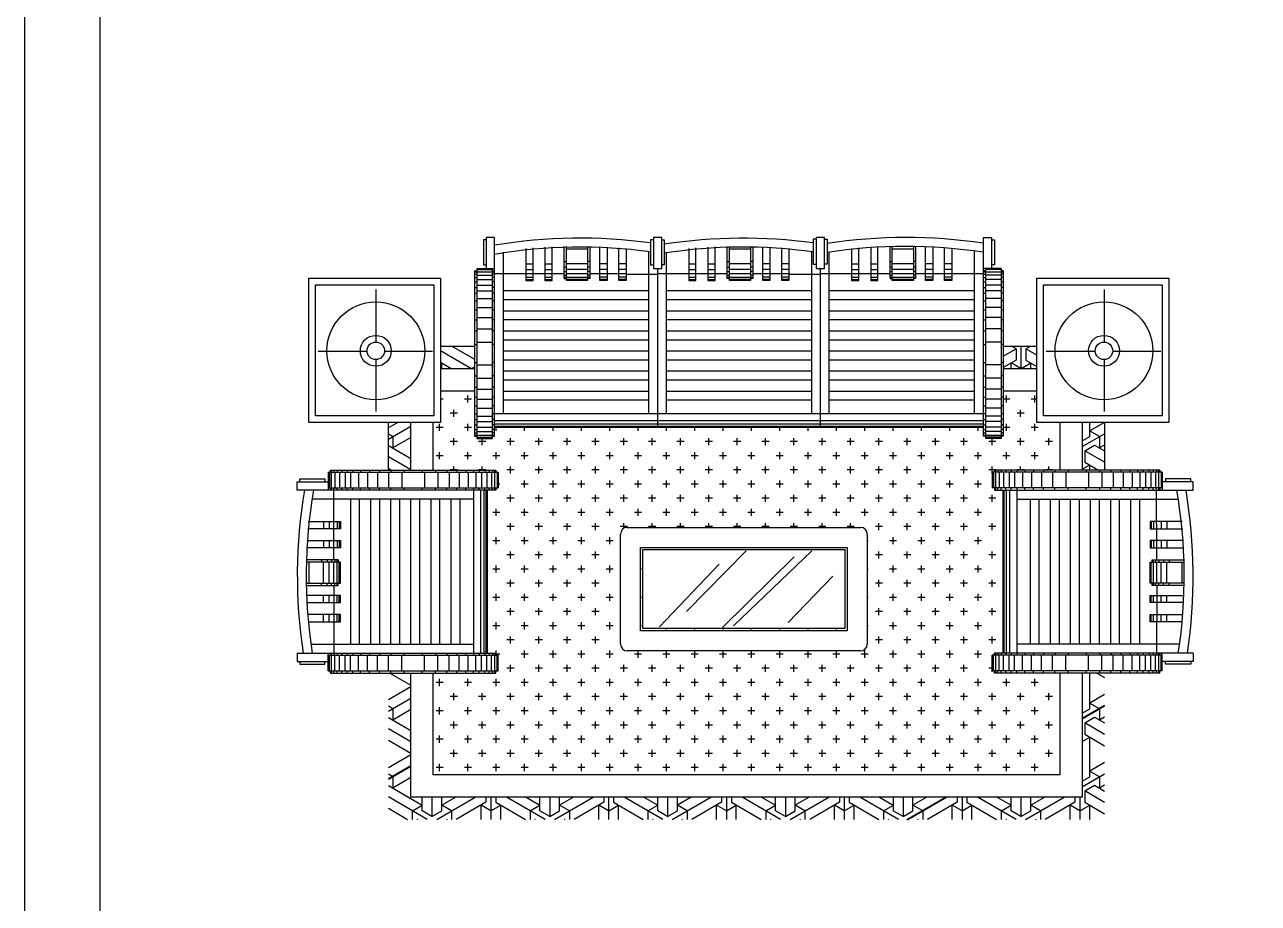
# Model space of a CAD drawing. Header units: inches. Extents: x -0.4 to 42.1, y 14 to 38.8.
# Drawn here: x -0.4 to 5.13, y 19.29 to 23.23 of the extents above; entities that cross this region are included whole.
import ezdxf

# ---------------------------------------------------------------- set-up
doc = ezdxf.new("R2010")
doc.units = ezdxf.units.IN
doc.header["$MEASUREMENT"] = 0
for name, color, linetype in [('02', 2, 'Continuous'), ('1', 1, 'Continuous'), ('8', 8, 'Continuous'), ('kadrbm', 4, 'Continuous')]:
    doc.layers.add(name, color=color, linetype=linetype)

# ---------------------------------------------------------------- blocks, each defined once
blk = doc.blocks.new('kadrbm')
at = {"layer": 'kadrbm', "color": 4}
blk.add_lwpolyline([(0, 0), (0, 24.7972), (21, 24.7972), (21, 0), (0, 0)], close=True, dxfattribs=at)
blk.add_lwpolyline([(20.6631, 0.3257), (20.6631, 24.4603), (0.3369, 24.4603), (0.3369, 0.3257), (20.6631, 0.3257)], dxfattribs=at)

msp = doc.modelspace()

# ---------------------------------------------------------------- hatches: boundary and pattern name
at = {"layer": '1'}
h = msp.add_hatch(dxfattribs=at)
h.set_pattern_fill('ESCHER', color=256, scale=0.3, angle=90, style=0)
h.set_pattern_definition([(150, (-17.8444, 144.472), (-7e-06, -9.144), [8.382, -0.762]), (270, (-17.8444, 144.472), (7.91895, 4.572), [8.382, -0.762]), (30, (-17.8444, 144.472), (-7e-06, 9.144), [8.382, -0.762]), (150, (-17.8444, 145.234), (-7e-06, -9.144), [1.524, -7.62]), (30, (-17.8444, 145.234), (-7e-06, 9.144), [1.524, -7.62]), (150, (-18.504, 144.091), (-7e-06, -9.144), [1.524, -7.62]), (270, (-18.504, 144.091), (7.91895, 4.572), [1.524, -7.62]), (30, (-17.1845, 144.091), (-7e-06, 9.144), [1.524, -7.62]), (270, (-17.1845, 144.091), (7.91895, 4.572), [1.524, -7.62]), (150, (-17.8444, 141.424), (-7e-06, -9.144), [1.524, -7.62]), (30, (-17.8444, 141.424), (-7e-06, 9.144), [1.524, -7.62]), (150, (-15.205, 145.996), (-7e-06, -9.144), [1.524, -7.62]), (270, (-15.205, 145.996), (7.91895, 4.572), [1.524, -7.62]), (30, (-20.484, 145.996), (-7e-06, 9.144), [1.524, -7.62]), (270, (-20.484, 145.996), (7.91895, 4.572), [1.524, -7.62]), (90, (-19.164, 145.996), (-7.91895, -4.572), [5.334, -3.81]), (90, (-16.525, 145.996), (-7.91895, -4.572), [5.334, -3.81]), (210, (-19.824, 144.853), (7e-06, -9.144), [5.334, -3.81]), (210, (-18.504, 142.567), (7e-06, -9.144), [5.334, -3.81]), (330, (-17.1845, 142.567), (7.91894, 4.572), [5.334, -3.81]), (330, (-15.865, 144.853), (7.91894, 4.572), [5.334, -3.81])])
h.paths.add_polyline_path([(1.3301, 19.7688), (1.3301, 20.3242), (1.2301, 20.3242), (1.2301, 19.6688), (4.4396, 19.6688), (4.4396, 20.3242), (4.3396, 20.3242), (4.3396, 19.7688)])
h.paths.add_polyline_path([(1.2301, 21.2342), (1.3301, 21.2342), (1.3301, 21.4477), (1.2301, 21.4477)])
h.paths.add_polyline_path([(4.4396, 21.4477), (4.3396, 21.4477), (4.3396, 21.2342), (4.4396, 21.2342)])
h.paths.add_polyline_path([(3.9856, 21.7894), (3.9856, 21.6894), (4.136, 21.6894), (4.136, 21.7894)])
h.paths.add_polyline_path([(1.6156, 21.6894), (1.6156, 21.7894), (1.4641, 21.7894), (1.4641, 21.6894)])
at = {"layer": '8'}
h = msp.add_hatch(dxfattribs=at)
h.set_pattern_fill('ESCHER', color=256, scale=0.01, angle=90, style=0)
h.set_pattern_definition([(150, (-17.84443, 144.47227), (-2.3e-07, -0.3048004), [0.2794, -0.0254]), (270, (-17.84443, 144.47227), (0.263965, 0.1524), [0.2794, -0.0254]), (30, (-17.84443, 144.47227), (-2.3e-07, 0.3048004), [0.2794, -0.0254]), (150, (-17.84443, 144.49767), (-2.3e-07, -0.3048004), [0.0508, -0.254]), (30, (-17.84443, 144.49767), (-2.3e-07, 0.3048004), [0.0508, -0.254]), (150, (-17.86643, 144.45957), (-2.3e-07, -0.3048004), [0.0508, -0.254]), (270, (-17.86643, 144.45957), (0.263965, 0.1524), [0.0508, -0.254]), (30, (-17.82243, 144.45957), (-2.3e-07, 0.3048004), [0.0508, -0.254]), (270, (-17.82243, 144.45957), (0.263965, 0.1524), [0.0508, -0.254]), (150, (-17.84443, 144.37067), (-2.3e-07, -0.3048004), [0.0508, -0.254]), (30, (-17.84443, 144.37067), (-2.3e-07, 0.3048004), [0.0508, -0.254]), (150, (-17.75644, 144.52307), (-2.3e-07, -0.3048004), [0.0508, -0.254]), (270, (-17.75644, 144.52307), (0.263965, 0.1524), [0.0508, -0.254]), (30, (-17.93242, 144.52307), (-2.3e-07, 0.3048004), [0.0508, -0.254]), (270, (-17.93242, 144.52307), (0.263965, 0.1524), [0.0508, -0.254]), (90, (-17.88842, 144.52307), (-0.263965, -0.1524), [0.1778, -0.127]), (90, (-17.80044, 144.52307), (-0.263965, -0.1524), [0.1778, -0.127]), (210, (-17.91042, 144.48497), (2.3e-07, -0.3048004), [0.1778, -0.127]), (210, (-17.86643, 144.40877), (2.3e-07, -0.3048004), [0.1778, -0.127]), (330, (-17.82243, 144.40877), (0.26396477, 0.1524004), [0.1778, -0.127]), (330, (-17.77844, 144.48497), (0.26396477, 0.1524004), [0.1778, -0.127])])
h.paths.add_polyline_path([(4.4396, 19.6688), (4.4396, 20.3242), (4.3396, 20.3242), (4.3396, 19.7688), (1.3301, 19.7688), (1.3301, 20.3242), (1.2301, 20.3242), (1.2301, 19.6688)])
h.paths.add_polyline_path([(4.4396, 21.4477), (4.3396, 21.4477), (4.3396, 21.2342), (4.4396, 21.2342)])
h.paths.add_polyline_path([(4.136, 21.7894), (3.9856, 21.7894), (3.9856, 21.6894), (4.136, 21.6894)])
h.paths.add_polyline_path([(1.4641, 21.7894), (1.4641, 21.6894), (1.6156, 21.6894), (1.6156, 21.7894)])
h.paths.add_polyline_path([(1.2301, 21.2342), (1.3301, 21.2342), (1.3301, 21.4477), (1.2301, 21.4477)])
h = msp.add_hatch(dxfattribs=at)
h.set_pattern_fill('CROSS', color=256, scale=0.01, angle=90, style=0)
h.set_pattern_definition([(90, (-17.84443, 144.47227), (-0.0635, 0.0635), [0.03175, -0.09525]), (180, (-17.828555, 144.488146), (-0.0635, -0.0635), [0.03175, -0.09525])])
h.paths.add_polyline_path([(4.2396, 19.8688), (4.2396, 20.3242), (3.9465, 20.3242), (3.9465, 20.3342), (3.9365, 20.3342), (3.9365, 20.4042), (3.9465, 20.4042), (3.9465, 20.4142), (3.9847, 20.4142), (3.9847, 21.1442), (3.9465, 21.1442), (3.9465, 21.1542), (3.9365, 21.1542), (3.9365, 21.2242), (3.9465, 21.2242), (3.9465, 21.2342), (4.2396, 21.2342), (4.2396, 21.4477), (4.136, 21.4477), (4.136, 21.5894), (3.9856, 21.5894), (3.9856, 21.3861), (3.9756, 21.3861), (3.9756, 21.3761), (3.9056, 21.3761), (3.9056, 21.3861), (3.8956, 21.3861), (3.8956, 21.4243), (3.1656, 21.4243), (2.4356, 21.4243), (1.7056, 21.4243), (1.7056, 21.3861), (1.6956, 21.3861), (1.6956, 21.3761), (1.6256, 21.3761), (1.6256, 21.3861), (1.6156, 21.3861), (1.6156, 21.5894), (1.4641, 21.5894), (1.4641, 21.4477), (1.4301, 21.4477), (1.4301, 21.2342), (1.7117, 21.2342), (1.7117, 21.2242), (1.7217, 21.2242), (1.7217, 21.1542), (1.7117, 21.1542), (1.7117, 21.1442), (1.6735, 21.1442), (1.6735, 20.4142), (1.7117, 20.4142), (1.7117, 20.4042), (1.7217, 20.4042), (1.7217, 20.3342), (1.7117, 20.3342), (1.7117, 20.3242), (1.4301, 20.3242), (1.4301, 19.8688)])
h.paths.add_polyline_path([(2.2702, 20.4538), (2.2702, 20.9474, -0.414214), (2.3002, 20.9774), (3.3461, 20.9774, -0.414214), (3.3761, 20.9474), (3.3761, 20.4538, -0.414214), (3.3461, 20.4238), (2.3002, 20.4238, -0.414214)], flags=16)
h.paths.add_polyline_path([(2.3602, 20.5138), (2.3602, 20.8874), (3.2861, 20.8874), (3.2861, 20.5138)], flags=0)
h.paths.add_polyline_path([(2.3702, 20.5238), (2.3702, 20.8774), (3.2761, 20.8774), (3.2761, 20.5238)], flags=0)

# ---------------------------------------------------------------- linework, layer by layer
at = {"layer": '02'}
for p, q in [((2.0283, 22.083), (2.0283, 22.235)), ((2.1227, 22.235), (2.1227, 22.083)), ((3.8956, 22.2761), (3.8956, 21.3861)), ((1.6156, 22.1272), (1.6156, 21.3861)), ((1.6156, 22.1222), (1.7056, 22.1222)), ((1.6256, 22.1372), (1.6256, 21.3761)), ((1.6256, 22.1322), (1.6956, 22.1322)), ((1.6956, 22.1372), (1.6956, 21.3761)), ((1.6956, 22.1272), (1.7056, 22.1272)), ((1.7056, 21.3861), (1.7056, 22.1322)), ((1.8459, 22.158), (1.8784, 22.158)), ((1.8459, 22.133), (1.8784, 22.133)), ((1.9314, 22.158), (1.9639, 22.158)), ((1.9314, 22.133), (1.9639, 22.133)), ((2.0183, 22.168), (2.0283, 22.168)), ((2.0183, 22.143), (2.0283, 22.143)), ((2.0183, 22.123), (2.0283, 22.123)), ((2.1227, 22.158), (2.0283, 22.158)), ((2.1227, 22.133), (2.0283, 22.133)), ((2.1327, 22.168), (2.1227, 22.168)), ((2.1327, 22.143), (2.1227, 22.143)), ((2.1327, 22.123), (2.1227, 22.123)), ((2.2098, 22.158), (2.1773, 22.158)), ((2.2098, 22.133), (2.1773, 22.133)), ((2.2952, 22.158), (2.2627, 22.158)), ((2.2952, 22.133), (2.2627, 22.133)), ((2.4356, 22.1372), (2.4356, 21.4243)), ((2.5759, 22.158), (2.6084, 22.158)), ((2.5759, 22.133), (2.6084, 22.133)), ((2.6614, 22.158), (2.6939, 22.158)), ((2.6614, 22.133), (2.6939, 22.133)), ((2.7483, 22.168), (2.7583, 22.168)), ((2.7483, 22.143), (2.7583, 22.143)), ((2.7483, 22.123), (2.7583, 22.123)), ((2.8527, 22.158), (2.7583, 22.158)), ((2.8527, 22.133), (2.7583, 22.133)), ((2.8627, 22.168), (2.8527, 22.168)), ((2.8627, 22.143), (2.8527, 22.143)), ((2.8627, 22.123), (2.8527, 22.123)), ((2.9398, 22.158), (2.9073, 22.158)), ((2.9398, 22.133), (2.9073, 22.133)), ((3.0252, 22.158), (2.9927, 22.158)), ((3.0252, 22.133), (2.9927, 22.133)), ((3.1656, 22.1372), (3.1656, 21.4243)), ((3.3059, 22.158), (3.3384, 22.158)), ((3.3059, 22.133), (3.3384, 22.133)), ((3.3914, 22.158), (3.4239, 22.158)), ((3.3914, 22.133), (3.4239, 22.133)), ((3.4783, 22.168), (3.4883, 22.168)), ((3.4783, 22.143), (3.4883, 22.143)), ((3.4783, 22.123), (3.4883, 22.123)), ((3.5827, 22.158), (3.4883, 22.158)), ((3.5827, 22.133), (3.4883, 22.133)), ((3.5927, 22.168), (3.5827, 22.168)), ((3.5927, 22.143), (3.5827, 22.143)), ((3.5927, 22.123), (3.5827, 22.123)), ((3.6698, 22.158), (3.6373, 22.158)), ((3.6698, 22.133), (3.6373, 22.133)), ((3.7552, 22.158), (3.7227, 22.158)), ((3.7552, 22.133), (3.7227, 22.133)), ((3.9756, 22.1372), (3.8956, 22.1372)), ((3.8956, 22.1222), (3.9856, 22.1222)), ((3.9056, 22.1372), (3.9056, 21.3761)), ((3.9756, 22.1322), (3.9056, 22.1322)), ((3.9756, 22.1372), (3.9756, 21.3761)), ((3.9856, 22.1272), (3.9856, 21.3861)), ((1.6156, 22.1122), (1.6256, 22.1122)), ((1.6156, 22.0972), (1.6256, 22.0972)), ((1.6156, 22.0772), (1.6256, 22.0772)), ((1.6256, 22.1072), (1.6956, 22.1072)), ((1.6256, 22.0872), (1.6956, 22.0872)), ((1.6256, 22.0622), (1.6956, 22.0622)), ((1.7056, 22.1122), (1.6956, 22.1122)), ((1.7056, 22.0972), (1.6956, 22.0972)), ((1.7056, 22.0772), (1.6956, 22.0772)), ((2.0183, 22.1131), (1.7056, 22.1131)), ((1.8459, 22.098), (1.8784, 22.098)), ((1.8459, 22.088), (1.8784, 22.088)), ((1.9314, 22.098), (1.9639, 22.098)), ((1.9314, 22.088), (1.9639, 22.088)), ((2.0183, 22.108), (2.0283, 22.108)), ((2.0183, 22.098), (2.1327, 22.098)), ((2.0183, 22.093), (2.0283, 22.093)), ((2.1227, 22.113), (2.0283, 22.113)), ((2.1227, 22.088), (2.0283, 22.088)), ((2.1327, 22.108), (2.1227, 22.108)), ((2.1327, 22.093), (2.1227, 22.093)), ((2.2952, 22.113), (2.1327, 22.1131)), ((2.2098, 22.098), (2.1773, 22.098)), ((2.2098, 22.088), (2.1773, 22.088)), ((2.2952, 22.098), (2.2627, 22.098)), ((2.2952, 22.088), (2.2627, 22.088)), ((2.4356, 22.1101), (2.2952, 22.1101)), ((2.7483, 22.1131), (2.4356, 22.1131)), ((2.5759, 22.098), (2.6084, 22.098)), ((2.5759, 22.088), (2.6084, 22.088)), ((2.6614, 22.098), (2.6939, 22.098)), ((2.6614, 22.088), (2.6939, 22.088)), ((2.7483, 22.108), (2.7583, 22.108)), ((2.7483, 22.098), (2.8627, 22.098)), ((2.8527, 22.113), (2.7583, 22.113)), ((2.8527, 22.088), (2.7583, 22.088)), ((2.8627, 22.108), (2.8527, 22.108)), ((2.8627, 22.093), (2.8527, 22.093)), ((3.0252, 22.113), (2.8627, 22.1131)), ((2.9398, 22.098), (2.9073, 22.098)), ((2.9398, 22.088), (2.9073, 22.088)), ((3.0252, 22.098), (2.9927, 22.098)), ((3.0252, 22.088), (2.9927, 22.088)), ((3.1656, 22.1101), (3.0252, 22.1101)), ((3.4783, 22.1131), (3.1656, 22.1131)), ((3.3059, 22.098), (3.3384, 22.098)), ((3.3059, 22.088), (3.3384, 22.088)), ((3.3914, 22.098), (3.4239, 22.098)), ((3.3914, 22.088), (3.4239, 22.088)), ((3.4783, 22.108), (3.4883, 22.108)), ((3.4783, 22.098), (3.5927, 22.098)), ((3.4783, 22.093), (3.4883, 22.093)), ((3.5827, 22.113), (3.4883, 22.113)), ((3.5827, 22.088), (3.4883, 22.088)), ((3.5927, 22.108), (3.5827, 22.108)), ((3.5927, 22.093), (3.5827, 22.093)), ((3.8956, 22.1131), (3.5927, 22.1131)), ((3.6698, 22.098), (3.6373, 22.098)), ((3.6698, 22.088), (3.6373, 22.088)), ((3.7552, 22.098), (3.7227, 22.098)), ((3.7552, 22.088), (3.7227, 22.088)), ((3.8956, 22.1122), (3.9056, 22.1122)), ((3.8956, 22.0972), (3.9056, 22.0972)), ((3.8956, 22.0772), (3.9056, 22.0772)), ((3.9756, 22.1072), (3.9056, 22.1072)), ((3.9756, 22.0872), (3.9056, 22.0872)), ((3.9756, 22.0622), (3.9056, 22.0622)), ((3.9856, 22.1122), (3.9756, 22.1122)), ((3.9856, 22.0972), (3.9756, 22.0972)), ((3.9856, 22.0772), (3.9756, 22.0772)), ((1.1753, 21.8076), (1.1753, 22.0436)), ((1.6156, 22.0522), (1.6256, 22.0522)), ((1.6156, 22.0272), (1.6256, 22.0272)), ((1.6256, 22.0372), (1.6956, 22.0372)), ((1.7056, 22.0522), (1.6956, 22.0522)), ((1.7056, 22.0272), (1.6956, 22.0272)), ((2.3956, 22.0367), (1.7456, 22.0367)), ((3.1256, 22.0367), (2.4756, 22.0367)), ((3.8556, 22.0367), (3.2056, 22.0367)), ((3.8956, 22.0522), (3.9056, 22.0522)), ((3.8956, 22.0272), (3.9056, 22.0272)), ((3.9756, 22.0372), (3.9056, 22.0372)), ((3.9856, 22.0522), (3.9756, 22.0522)), ((3.9856, 22.0272), (3.9756, 22.0272)), ((4.4385, 21.8076), (4.4385, 22.0436)), ((1.6156, 21.9922), (1.6256, 21.9922)), ((1.6156, 21.9522), (1.6256, 21.9522)), ((1.6256, 22.0022), (1.6956, 22.0022)), ((1.6256, 21.9622), (1.6956, 21.9622)), ((1.7056, 21.9922), (1.6956, 21.9922)), ((1.7056, 21.9522), (1.6956, 21.9522)), ((2.3956, 21.9967), (1.7456, 21.9967)), ((3.1256, 21.9967), (2.4756, 21.9967)), ((3.8556, 21.9967), (3.2056, 21.9967)), ((3.8956, 21.9922), (3.9056, 21.9922)), ((3.8956, 21.9522), (3.9056, 21.9522)), ((3.9756, 22.0022), (3.9056, 22.0022)), ((3.9756, 21.9622), (3.9056, 21.9622)), ((3.9856, 21.9922), (3.9756, 21.9922)), ((3.9856, 21.9522), (3.9756, 21.9522)), ((1.6156, 21.9072), (1.6256, 21.9072)), ((1.6256, 21.9172), (1.6956, 21.9172)), ((1.7056, 21.9072), (1.6956, 21.9072)), ((2.3956, 21.9467), (1.7456, 21.9467)), ((2.3956, 21.9067), (1.7456, 21.9067)), ((3.1256, 21.9467), (2.4756, 21.9467)), ((3.1256, 21.9067), (2.4756, 21.9067)), ((3.8556, 21.9467), (3.2056, 21.9467)), ((3.8556, 21.9067), (3.2056, 21.9067)), ((3.8956, 21.9072), (3.9056, 21.9072)), ((3.9756, 21.9172), (3.9056, 21.9172)), ((3.9856, 21.9072), (3.9756, 21.9072)), ((1.6156, 21.8572), (1.6256, 21.8572)), ((1.6256, 21.8672), (1.6956, 21.8672)), ((1.7056, 21.8572), (1.6956, 21.8572)), ((2.3956, 21.8567), (1.7456, 21.8567)), ((3.1256, 21.8567), (2.4756, 21.8567)), ((3.8556, 21.8567), (3.2056, 21.8567)), ((3.8956, 21.8572), (3.9056, 21.8572)), ((3.9756, 21.8672), (3.9056, 21.8672)), ((3.9856, 21.8572), (3.9756, 21.8572)), ((1.6156, 21.7972), (1.6256, 21.7972)), ((1.6256, 21.8072), (1.6956, 21.8072)), ((1.7056, 21.7972), (1.6956, 21.7972)), ((2.3956, 21.8167), (1.7456, 21.8167)), ((3.1256, 21.8167), (2.4756, 21.8167)), ((3.8556, 21.8167), (3.2056, 21.8167)), ((3.8956, 21.7972), (3.9056, 21.7972)), ((3.9756, 21.8072), (3.9056, 21.8072)), ((3.9856, 21.7972), (3.9756, 21.7972)), ((0.9151, 21.7666), (1.1342, 21.7666)), ((1.1753, 21.4969), (1.1753, 21.7292)), ((1.2126, 21.7666), (1.428, 21.7666)), ((2.3956, 21.7667), (1.7456, 21.7667)), ((3.1256, 21.7667), (2.4756, 21.7667)), ((3.8556, 21.7667), (3.2056, 21.7667)), ((4.1784, 21.7666), (4.3975, 21.7666)), ((4.4385, 21.4969), (4.4385, 21.7292)), ((4.4759, 21.7666), (4.6912, 21.7666)), ((1.6156, 21.7161), (1.6256, 21.7161)), ((1.6256, 21.7061), (1.6956, 21.7061)), ((1.7056, 21.7161), (1.6956, 21.7161)), ((2.3956, 21.7267), (1.7456, 21.7267)), ((2.3956, 21.6767), (1.7456, 21.6767)), ((3.1256, 21.7267), (2.4756, 21.7267)), ((3.1256, 21.6767), (2.4756, 21.6767)), ((3.8556, 21.7267), (3.2056, 21.7267)), ((3.8556, 21.6767), (3.2056, 21.6767)), ((3.8956, 21.7161), (3.9056, 21.7161)), ((3.9756, 21.7061), (3.9056, 21.7061)), ((3.9856, 21.7161), (3.9756, 21.7161)), ((1.6156, 21.6561), (1.6256, 21.6561)), ((1.6256, 21.6461), (1.6956, 21.6461)), ((1.7056, 21.6561), (1.6956, 21.6561)), ((2.3956, 21.6367), (1.7456, 21.6367)), ((3.1256, 21.6367), (2.4756, 21.6367)), ((3.8556, 21.6367), (3.2056, 21.6367)), ((3.8956, 21.6561), (3.9056, 21.6561)), ((3.9756, 21.6461), (3.9056, 21.6461)), ((3.9856, 21.6561), (3.9756, 21.6561)), ((1.6156, 21.6061), (1.6256, 21.6061)), ((1.6256, 21.5961), (1.6956, 21.5961)), ((1.7056, 21.6061), (1.6956, 21.6061)), ((2.3956, 21.5867), (1.7456, 21.5867)), ((3.1256, 21.5867), (2.4756, 21.5867)), ((3.8556, 21.5867), (3.2056, 21.5867)), ((3.8956, 21.6061), (3.9056, 21.6061)), ((3.9756, 21.5961), (3.9056, 21.5961)), ((3.9856, 21.6061), (3.9756, 21.6061)), ((1.6156, 21.5611), (1.6256, 21.5611)), ((1.6156, 21.5211), (1.6256, 21.5211)), ((1.6256, 21.5511), (1.6956, 21.5511)), ((1.6256, 21.5111), (1.6956, 21.5111)), ((1.7056, 21.5611), (1.6956, 21.5611)), ((1.7056, 21.5211), (1.6956, 21.5211)), ((2.3956, 21.5467), (1.7456, 21.5467)), ((3.1256, 21.5467), (2.4756, 21.5467)), ((3.8556, 21.5467), (3.2056, 21.5467)), ((3.8956, 21.5611), (3.9056, 21.5611)), ((3.8956, 21.5211), (3.9056, 21.5211)), ((3.9756, 21.5511), (3.9056, 21.5511)), ((3.9756, 21.5111), (3.9056, 21.5111)), ((3.9856, 21.5611), (3.9756, 21.5611)), ((3.9856, 21.5211), (3.9756, 21.5211)), ((1.6156, 21.4861), (1.6256, 21.4861)), ((1.6156, 21.4611), (1.6256, 21.4611)), ((1.6256, 21.4761), (1.6956, 21.4761)), ((3.9056, 21.4861), (1.6956, 21.4861)), ((1.7056, 21.4611), (1.6956, 21.4611)), ((3.8956, 21.4543), (1.7056, 21.4543)), ((3.8956, 21.4611), (3.9056, 21.4611)), ((3.9756, 21.4761), (3.9056, 21.4761)), ((3.9856, 21.4861), (3.9756, 21.4861)), ((3.9856, 21.4611), (3.9756, 21.4611)), ((1.6156, 21.4361), (1.6256, 21.4361)), ((1.6156, 21.4161), (1.6256, 21.4161)), ((1.6156, 21.4011), (1.6256, 21.4011)), ((1.6256, 21.4511), (1.6956, 21.4511)), ((1.6256, 21.4261), (1.6956, 21.4261)), ((1.6256, 21.4061), (1.6956, 21.4061)), ((1.7056, 21.4361), (1.6956, 21.4361)), ((1.7056, 21.4161), (1.6956, 21.4161)), ((1.7056, 21.4011), (1.6956, 21.4011)), ((3.8956, 21.4393), (1.7056, 21.4393)), ((3.8956, 21.4293), (1.7056, 21.4293)), ((3.8956, 21.4243), (1.7056, 21.4243)), ((3.8956, 21.4361), (3.9056, 21.4361)), ((3.8956, 21.4161), (3.9056, 21.4161)), ((3.8956, 21.4011), (3.9056, 21.4011)), ((3.9756, 21.4511), (3.9056, 21.4511)), ((3.9756, 21.4261), (3.9056, 21.4261)), ((3.9756, 21.4061), (3.9056, 21.4061)), ((3.9856, 21.4361), (3.9756, 21.4361)), ((3.9856, 21.4161), (3.9756, 21.4161)), ((3.9856, 21.4011), (3.9756, 21.4011)), ((1.6156, 21.3911), (1.7056, 21.3911)), ((1.6156, 21.3861), (1.6256, 21.3861)), ((1.6256, 21.3811), (1.6956, 21.3811)), ((1.6256, 21.3761), (1.6956, 21.3761)), ((1.6956, 21.3861), (1.7056, 21.3861)), ((3.8956, 21.3911), (3.9856, 21.3911)), ((3.9756, 21.3811), (3.9056, 21.3811)), ((3.9756, 21.3761), (3.9056, 21.3761)), ((3.9856, 21.3861), (3.9756, 21.3861)), ((0.9706, 21.2342), (1.7117, 21.2342)), ((0.9706, 21.2242), (0.9706, 21.2342)), ((0.9756, 21.1442), (0.9756, 21.2342)), ((0.9856, 21.2342), (0.9856, 21.2242)), ((1.0006, 21.2342), (1.0006, 21.2242)), ((1.0206, 21.2342), (1.0206, 21.2242)), ((1.0456, 21.2342), (1.0456, 21.2242)), ((1.0706, 21.2342), (1.0706, 21.2242)), ((1.1056, 21.2342), (1.1056, 21.2242)), ((1.1456, 21.2342), (1.1456, 21.2242)), ((1.1906, 21.2342), (1.1906, 21.2242)), ((1.2406, 21.2342), (1.2406, 21.2242)), ((1.3006, 21.2342), (1.3006, 21.2242)), ((1.3817, 21.2342), (1.3817, 21.2242)), ((1.4417, 21.2342), (1.4417, 21.2242)), ((1.4917, 21.2342), (1.4917, 21.2242)), ((1.5367, 21.2342), (1.5367, 21.2242)), ((1.5767, 21.2342), (1.5767, 21.2242)), ((1.6117, 21.2342), (1.6117, 21.2242)), ((1.6367, 21.2342), (1.6367, 21.2242)), ((1.6617, 21.2342), (1.6617, 21.2242)), ((1.6817, 21.2342), (1.6817, 21.2242)), ((1.6967, 21.2342), (1.6967, 21.2242)), ((1.7067, 21.1442), (1.7067, 21.2342)), ((1.7117, 21.2342), (1.7117, 21.2242)), ((3.9465, 21.2342), (3.9465, 21.2242)), ((4.6876, 21.2342), (3.9465, 21.2342)), ((3.9515, 21.1442), (3.9515, 21.2342)), ((3.9615, 21.2342), (3.9615, 21.2242)), ((3.9765, 21.2342), (3.9765, 21.2242)), ((3.9965, 21.2342), (3.9965, 21.2242)), ((4.0215, 21.2342), (4.0215, 21.2242)), ((4.0465, 21.2342), (4.0465, 21.2242)), ((4.0815, 21.2342), (4.0815, 21.2242)), ((4.1215, 21.2342), (4.1215, 21.2242)), ((4.1665, 21.2342), (4.1665, 21.2242)), ((4.2165, 21.2342), (4.2165, 21.2242)), ((4.2765, 21.2342), (4.2765, 21.2242)), ((4.3576, 21.2342), (4.3576, 21.2242)), ((4.4176, 21.2342), (4.4176, 21.2242)), ((4.4676, 21.2342), (4.4676, 21.2242)), ((4.5126, 21.2342), (4.5126, 21.2242)), ((4.5526, 21.2342), (4.5526, 21.2242)), ((4.5876, 21.2342), (4.5876, 21.2242)), ((4.6126, 21.2342), (4.6126, 21.2242)), ((4.6376, 21.2342), (4.6376, 21.2242)), ((4.6576, 21.2342), (4.6576, 21.2242)), ((4.6726, 21.2342), (4.6726, 21.2242)), ((4.6826, 21.1442), (4.6826, 21.2342)), ((0.9606, 21.2242), (0.9606, 21.1442)), ((0.9656, 21.2242), (0.9656, 21.1542)), ((0.9906, 21.2242), (0.9906, 21.1542)), ((1.0106, 21.2242), (1.0106, 21.1542)), ((1.0356, 21.2242), (1.0356, 21.1542)), ((1.0606, 21.2242), (1.0606, 21.1542)), ((1.0956, 21.2242), (1.0956, 21.1542)), ((1.1356, 21.2242), (1.1356, 21.1542)), ((1.1806, 21.2242), (1.1806, 21.1542)), ((1.2306, 21.2242), (1.2306, 21.1542)), ((1.2906, 21.2242), (1.2906, 21.1542)), ((1.3917, 21.2242), (1.3917, 21.1542)), ((1.4517, 21.2242), (1.4517, 21.1542)), ((1.5017, 21.2242), (1.5017, 21.1542)), ((1.5467, 21.2242), (1.5467, 21.1542)), ((1.5867, 21.2242), (1.5867, 21.1542)), ((1.6217, 21.2242), (1.6217, 21.1542)), ((1.6467, 21.2242), (1.6467, 21.1542)), ((1.6717, 21.2242), (1.6717, 21.1542)), ((1.6917, 21.2242), (1.6917, 21.1542)), ((1.7167, 21.2242), (1.7167, 21.1542)), ((1.7217, 21.2242), (1.7217, 21.1542)), ((3.9365, 21.2242), (3.9365, 21.1542)), ((3.9415, 21.2242), (3.9415, 21.1542)), ((3.9665, 21.2242), (3.9665, 21.1542)), ((3.9865, 21.2242), (3.9865, 21.1542)), ((4.0115, 21.2242), (4.0115, 21.1542)), ((4.0365, 21.2242), (4.0365, 21.1542)), ((4.0715, 21.2242), (4.0715, 21.1542)), ((4.1115, 21.2242), (4.1115, 21.1542)), ((4.1565, 21.2242), (4.1565, 21.1542)), ((4.2065, 21.2242), (4.2065, 21.1542)), ((4.2665, 21.2242), (4.2665, 21.1542)), ((4.3676, 21.2242), (4.3676, 21.1542)), ((4.4276, 21.2242), (4.4276, 21.1542)), ((4.4776, 21.2242), (4.4776, 21.1542)), ((4.5226, 21.2242), (4.5226, 21.1542)), ((4.5626, 21.2242), (4.5626, 21.1542)), ((4.5976, 21.2242), (4.5976, 21.1542)), ((4.6226, 21.2242), (4.6226, 21.1542)), ((4.6476, 21.2242), (4.6476, 21.1542)), ((4.6676, 21.2242), (4.6676, 21.1542)), ((4.6926, 21.2242), (4.6926, 21.1542)), ((4.6976, 21.2242), (4.6976, 21.1442)), ((1.7117, 21.1442), (0.8217, 21.1442)), ((0.9847, 20.8315), (0.9856, 21.1542)), ((1.0006, 21.1442), (1.0006, 21.1542)), ((1.0206, 21.1442), (1.0206, 21.1542)), ((1.0456, 21.1442), (1.0456, 21.1542)), ((1.0706, 21.1442), (1.0706, 21.1542)), ((1.1056, 21.1442), (1.1056, 21.1542)), ((1.1456, 21.1442), (1.1456, 21.1542)), ((1.1906, 21.1442), (1.1906, 21.1542)), ((1.2406, 21.1442), (1.2406, 21.1542)), ((1.3006, 21.1442), (1.3006, 21.1542)), ((1.3817, 21.1442), (1.3817, 21.1542)), ((1.4417, 21.1442), (1.4417, 21.1542)), ((1.4917, 21.1442), (1.4917, 21.1542)), ((1.5367, 21.1442), (1.5367, 21.1542)), ((1.5767, 21.1442), (1.5767, 21.1542)), ((1.6117, 21.1542), (1.6117, 20.4042)), ((1.6367, 21.1442), (1.6367, 21.1542)), ((1.6435, 20.4142), (1.6435, 21.1442)), ((1.6585, 20.4142), (1.6585, 21.1442)), ((1.6617, 21.1442), (1.6617, 21.1542)), ((1.6685, 20.4142), (1.6685, 21.1442)), ((1.6735, 20.4142), (1.6735, 21.1442)), ((1.6817, 21.1442), (1.6817, 21.1542)), ((1.6967, 21.1442), (1.6967, 21.1542)), ((1.7117, 21.1542), (1.7117, 21.1442)), ((3.9465, 21.1542), (3.9465, 21.1442)), ((3.9465, 21.1442), (4.8365, 21.1442)), ((3.9615, 21.1442), (3.9615, 21.1542)), ((3.9765, 21.1442), (3.9765, 21.1542)), ((3.9847, 20.4142), (3.9847, 21.1442)), ((3.9897, 20.4142), (3.9897, 21.1442)), ((3.9965, 21.1442), (3.9965, 21.1542)), ((3.9997, 20.4142), (3.9997, 21.1442)), ((4.0147, 20.4142), (4.0147, 21.1442)), ((4.0215, 21.1442), (4.0215, 21.1542)), ((4.0465, 21.1542), (4.0465, 20.4042)), ((4.0815, 21.1442), (4.0815, 21.1542)), ((4.1215, 21.1442), (4.1215, 21.1542)), ((4.1665, 21.1442), (4.1665, 21.1542)), ((4.2165, 21.1442), (4.2165, 21.1542)), ((4.2765, 21.1442), (4.2765, 21.1542)), ((4.3576, 21.1442), (4.3576, 21.1542)), ((4.4176, 21.1442), (4.4176, 21.1542)), ((4.4676, 21.1442), (4.4676, 21.1542)), ((4.5126, 21.1442), (4.5126, 21.1542)), ((4.5526, 21.1442), (4.5526, 21.1542)), ((4.5876, 21.1442), (4.5876, 21.1542)), ((4.6126, 21.1442), (4.6126, 21.1542)), ((4.6376, 21.1442), (4.6376, 21.1542)), ((4.6576, 21.1442), (4.6576, 21.1542)), ((4.6735, 20.8315), (4.6726, 21.1542)), ((1.0611, 20.4542), (1.0611, 21.1042)), ((1.1011, 20.4542), (1.1011, 21.1042)), ((1.1511, 20.4542), (1.1511, 21.1042)), ((1.1911, 20.4542), (1.1911, 21.1042)), ((1.2411, 20.4542), (1.2411, 21.1042)), ((1.2811, 20.4542), (1.2811, 21.1042)), ((1.3311, 20.4542), (1.3311, 21.1042)), ((1.3711, 20.4542), (1.3711, 21.1042)), ((1.4211, 20.4542), (1.4211, 21.1042)), ((1.4611, 20.4542), (1.4611, 21.1042)), ((1.5111, 20.4542), (1.5111, 21.1042)), ((1.5511, 20.4542), (1.5511, 21.1042)), ((4.1071, 20.4542), (4.1071, 21.1042)), ((4.1471, 20.4542), (4.1471, 21.1042)), ((4.1971, 20.4542), (4.1971, 21.1042)), ((4.2371, 20.4542), (4.2371, 21.1042)), ((4.2871, 20.4542), (4.2871, 21.1042)), ((4.3271, 20.4542), (4.3271, 21.1042)), ((4.3771, 20.4542), (4.3771, 21.1042)), ((4.4171, 20.4542), (4.4171, 21.1042)), ((4.4671, 20.4542), (4.4671, 21.1042)), ((4.5071, 20.4542), (4.5071, 21.1042)), ((4.5571, 20.4542), (4.5571, 21.1042)), ((4.5971, 20.4542), (4.5971, 21.1042)), ((0.9398, 21.0039), (0.9398, 20.9714)), ((0.9648, 21.0039), (0.9648, 20.9714)), ((0.9998, 21.0039), (0.9998, 20.9714)), ((1.0098, 21.0039), (1.0098, 20.9714)), ((2.3002, 20.9774), (3.3461, 20.9774)), ((4.6484, 21.0039), (4.6484, 20.9714)), ((4.6584, 21.0039), (4.6584, 20.9714)), ((4.6934, 21.0039), (4.6934, 20.9714)), ((4.7184, 21.0039), (4.7184, 20.9714)), ((0.9398, 20.9184), (0.9398, 20.8859)), ((0.9648, 20.9184), (0.9648, 20.8859)), ((0.9998, 20.9184), (0.9998, 20.8859)), ((1.0098, 20.9184), (1.0098, 20.8859)), ((2.2702, 20.4538), (2.2702, 20.9474)), ((3.3761, 20.9474), (3.3761, 20.4538)), ((4.6484, 20.9184), (4.6484, 20.8859)), ((4.6584, 20.9184), (4.6584, 20.8859)), ((4.6934, 20.9184), (4.6934, 20.8859)), ((4.7184, 20.9184), (4.7184, 20.8859)), ((2.3702, 20.5238), (2.3702, 20.8774)), ((2.3702, 20.8774), (3.2761, 20.8774)), ((2.8333, 20.8722), (2.5655, 20.6002)), ((3.0484, 20.8457), (2.7277, 20.5284)), ((3.1276, 20.8722), (2.7767, 20.536)), ((3.2761, 20.8774), (3.2761, 20.5238)), ((0.9298, 20.8315), (0.9298, 20.8215)), ((0.9398, 20.7271), (0.9398, 20.8215)), ((0.9548, 20.8315), (0.9548, 20.8215)), ((0.9648, 20.7271), (0.9648, 20.8215)), ((0.9748, 20.8315), (0.9748, 20.8215)), ((0.9848, 20.7271), (0.9848, 20.8215)), ((0.9898, 20.8315), (0.9898, 20.8215)), ((0.9998, 20.7171), (0.9998, 20.8315)), ((1.0048, 20.8315), (1.0048, 20.8215)), ((1.0098, 20.7271), (1.0098, 20.8215)), ((2.7126, 20.8117), (2.4447, 20.5322)), ((4.6484, 20.7271), (4.6484, 20.8215)), ((4.6584, 20.7171), (4.6584, 20.8315)), ((4.6684, 20.8315), (4.6684, 20.8215)), ((4.6734, 20.7271), (4.6734, 20.8215)), ((4.6834, 20.8315), (4.6834, 20.8215)), ((4.6934, 20.7271), (4.6934, 20.8215)), ((4.7034, 20.8315), (4.7034, 20.8215)), ((4.7184, 20.7271), (4.7184, 20.8215)), ((4.7284, 20.8315), (4.7284, 20.8215)), ((3.2219, 20.7588), (3.022, 20.5511)), ((0.9298, 20.7171), (0.9298, 20.7271)), ((0.9548, 20.7171), (0.9548, 20.7271)), ((0.9748, 20.7171), (0.9748, 20.7271)), ((0.9847, 20.7171), (0.9856, 20.4042)), ((0.9898, 20.7171), (0.9898, 20.7271)), ((1.0048, 20.7171), (1.0048, 20.7271)), ((4.6534, 20.7171), (4.6534, 20.7271)), ((4.6684, 20.7171), (4.6684, 20.7271)), ((4.6735, 20.7171), (4.6726, 20.4042)), ((4.6834, 20.7171), (4.6834, 20.7271)), ((4.7034, 20.7171), (4.7034, 20.7271)), ((4.7284, 20.7171), (4.7284, 20.7271)), ((0.9398, 20.64), (0.9398, 20.6725)), ((0.9648, 20.64), (0.9648, 20.6725)), ((0.9998, 20.64), (0.9998, 20.6725)), ((1.0098, 20.64), (1.0098, 20.6725)), ((4.6484, 20.64), (4.6484, 20.6725)), ((4.6584, 20.64), (4.6584, 20.6725)), ((4.6934, 20.64), (4.6934, 20.6725)), ((4.7184, 20.64), (4.7184, 20.6725)), ((0.9398, 20.5546), (0.9398, 20.5871)), ((0.9648, 20.5546), (0.9648, 20.5871)), ((0.9998, 20.5546), (0.9998, 20.5871)), ((1.0098, 20.5546), (1.0098, 20.5871)), ((4.6484, 20.5546), (4.6484, 20.5871)), ((4.6584, 20.5546), (4.6584, 20.5871)), ((4.6934, 20.5546), (4.6934, 20.5871)), ((4.7184, 20.5546), (4.7184, 20.5871)), ((3.2761, 20.5238), (2.3702, 20.5238)), ((0.8217, 20.4142), (1.7117, 20.4142)), ((0.9606, 20.3342), (0.9606, 20.4142)), ((0.9656, 20.3342), (0.9656, 20.4042)), ((0.9756, 20.3242), (0.9756, 20.4142)), ((0.9906, 20.3342), (0.9906, 20.4042)), ((1.0006, 20.4142), (1.0006, 20.4042)), ((1.0106, 20.3342), (1.0106, 20.4042)), ((1.0206, 20.4142), (1.0206, 20.4042)), ((1.0356, 20.3342), (1.0356, 20.4042)), ((1.0456, 20.4142), (1.0456, 20.4042)), ((1.0606, 20.3342), (1.0606, 20.4042)), ((1.0706, 20.4142), (1.0706, 20.4042)), ((1.0956, 20.3342), (1.0956, 20.4042)), ((1.1056, 20.4142), (1.1056, 20.4042)), ((1.1356, 20.3342), (1.1356, 20.4042)), ((1.1456, 20.4142), (1.1456, 20.4042)), ((1.1806, 20.3342), (1.1806, 20.4042)), ((1.1906, 20.4142), (1.1906, 20.4042)), ((1.2306, 20.3342), (1.2306, 20.4042)), ((1.2406, 20.4142), (1.2406, 20.4042)), ((1.2906, 20.3342), (1.2906, 20.4042)), ((1.3006, 20.4142), (1.3006, 20.4042)), ((1.3817, 20.4142), (1.3817, 20.4042)), ((1.3917, 20.3342), (1.3917, 20.4042)), ((1.4417, 20.4142), (1.4417, 20.4042)), ((1.4517, 20.3342), (1.4517, 20.4042)), ((1.4917, 20.4142), (1.4917, 20.4042)), ((1.5017, 20.3342), (1.5017, 20.4042)), ((1.5367, 20.4142), (1.5367, 20.4042)), ((1.5467, 20.3342), (1.5467, 20.4042)), ((1.5767, 20.4142), (1.5767, 20.4042)), ((1.5867, 20.3342), (1.5867, 20.4042)), ((1.6217, 20.3342), (1.6217, 20.4042)), ((1.6367, 20.4142), (1.6367, 20.4042)), ((1.6467, 20.3342), (1.6467, 20.4042)), ((1.6617, 20.4142), (1.6617, 20.4042)), ((1.6717, 20.3342), (1.6717, 20.4042)), ((1.6817, 20.4142), (1.6817, 20.4042)), ((1.6917, 20.3342), (1.6917, 20.4042)), ((1.6967, 20.4142), (1.6967, 20.4042)), ((1.7067, 20.3242), (1.7067, 20.4142)), ((1.7117, 20.4142), (1.7117, 20.4042)), ((1.7167, 20.3342), (1.7167, 20.4042)), ((1.7217, 20.3342), (1.7217, 20.4042)), ((3.3461, 20.4238), (2.3002, 20.4238)), ((3.9365, 20.3342), (3.9365, 20.4042)), ((3.9415, 20.3342), (3.9415, 20.4042)), ((4.8365, 20.4142), (3.9465, 20.4142)), ((3.9515, 20.3242), (3.9515, 20.4142)), ((3.9615, 20.4142), (3.9615, 20.4042)), ((3.9665, 20.3342), (3.9665, 20.4042)), ((3.9765, 20.4142), (3.9765, 20.4042)), ((3.9865, 20.3342), (3.9865, 20.4042)), ((3.9965, 20.4142), (3.9965, 20.4042)), ((4.0115, 20.3342), (4.0115, 20.4042)), ((4.0215, 20.4142), (4.0215, 20.4042)), ((4.0365, 20.3342), (4.0365, 20.4042)), ((4.0715, 20.3342), (4.0715, 20.4042)), ((4.0815, 20.4142), (4.0815, 20.4042)), ((4.1115, 20.3342), (4.1115, 20.4042)), ((4.1215, 20.4142), (4.1215, 20.4042)), ((4.1565, 20.3342), (4.1565, 20.4042)), ((4.1665, 20.4142), (4.1665, 20.4042)), ((4.2065, 20.3342), (4.2065, 20.4042)), ((4.2165, 20.4142), (4.2165, 20.4042)), ((4.2665, 20.3342), (4.2665, 20.4042)), ((4.2765, 20.4142), (4.2765, 20.4042)), ((4.3576, 20.4142), (4.3576, 20.4042)), ((4.3676, 20.3342), (4.3676, 20.4042)), ((4.4176, 20.4142), (4.4176, 20.4042)), ((4.4276, 20.3342), (4.4276, 20.4042)), ((4.4676, 20.4142), (4.4676, 20.4042)), ((4.4776, 20.3342), (4.4776, 20.4042)), ((4.5126, 20.4142), (4.5126, 20.4042)), ((4.5226, 20.3342), (4.5226, 20.4042)), ((4.5526, 20.4142), (4.5526, 20.4042)), ((4.5626, 20.3342), (4.5626, 20.4042)), ((4.5876, 20.4142), (4.5876, 20.4042)), ((4.5976, 20.3342), (4.5976, 20.4042)), ((4.6126, 20.4142), (4.6126, 20.4042)), ((4.6226, 20.3342), (4.6226, 20.4042)), ((4.6376, 20.4142), (4.6376, 20.4042)), ((4.6476, 20.3342), (4.6476, 20.4042)), ((4.6576, 20.4142), (4.6576, 20.4042)), ((4.6676, 20.3342), (4.6676, 20.4042)), ((4.6826, 20.3242), (4.6826, 20.4142)), ((4.6876, 20.4042), (4.6876, 20.4142)), ((4.6926, 20.3342), (4.6926, 20.4042)), ((0.9706, 20.3242), (1.7117, 20.3242)), ((0.9856, 20.3242), (0.9856, 20.3342)), ((1.0006, 20.3242), (1.0006, 20.3342)), ((1.0206, 20.3242), (1.0206, 20.3342)), ((1.0456, 20.3242), (1.0456, 20.3342)), ((1.0706, 20.3242), (1.0706, 20.3342)), ((1.1056, 20.3242), (1.1056, 20.3342)), ((1.1456, 20.3242), (1.1456, 20.3342)), ((1.1906, 20.3242), (1.1906, 20.3342)), ((1.2406, 20.3242), (1.2406, 20.3342)), ((1.3006, 20.3242), (1.3006, 20.3342)), ((1.3817, 20.3242), (1.3817, 20.3342)), ((1.4417, 20.3242), (1.4417, 20.3342)), ((1.4917, 20.3242), (1.4917, 20.3342)), ((1.5367, 20.3242), (1.5367, 20.3342)), ((1.5767, 20.3242), (1.5767, 20.3342)), ((1.6117, 20.3242), (1.6117, 20.3342)), ((1.6367, 20.3242), (1.6367, 20.3342)), ((1.6617, 20.3242), (1.6617, 20.3342)), ((1.6817, 20.3242), (1.6817, 20.3342)), ((1.6967, 20.3242), (1.6967, 20.3342)), ((1.7117, 20.3242), (1.7117, 20.3342)), ((3.9465, 20.3242), (3.9465, 20.3342)), ((4.6876, 20.3242), (3.9465, 20.3242)), ((3.9615, 20.3242), (3.9615, 20.3342)), ((3.9765, 20.3242), (3.9765, 20.3342)), ((3.9965, 20.3242), (3.9965, 20.3342)), ((4.0215, 20.3242), (4.0215, 20.3342)), ((4.0465, 20.3242), (4.0465, 20.3342)), ((4.0815, 20.3242), (4.0815, 20.3342)), ((4.1215, 20.3242), (4.1215, 20.3342)), ((4.1665, 20.3242), (4.1665, 20.3342)), ((4.2165, 20.3242), (4.2165, 20.3342)), ((4.2765, 20.3242), (4.2765, 20.3342)), ((4.3576, 20.3242), (4.3576, 20.3342)), ((4.4176, 20.3242), (4.4176, 20.3342)), ((4.4676, 20.3242), (4.4676, 20.3342)), ((4.5126, 20.3242), (4.5126, 20.3342)), ((4.5526, 20.3242), (4.5526, 20.3342)), ((4.5876, 20.3242), (4.5876, 20.3342)), ((4.6126, 20.3242), (4.6126, 20.3342)), ((4.6376, 20.3242), (4.6376, 20.3342)), ((4.6576, 20.3242), (4.6576, 20.3342)), ((4.6726, 20.3242), (4.6726, 20.3342))]:
    msp.add_line(p, q, dxfattribs=at)
for points in [[(1.6679, 22.2652), (1.6555, 22.2652), (1.6555, 22.1529), (1.6679, 22.1529)], [(1.7056, 22.1372), (1.7056, 22.2761), (1.6679, 22.2761), (1.6679, 22.1372)], [(3.1466, 22.2682), (3.1343, 22.2682), (3.1343, 22.1559), (3.1466, 22.1559)], [(3.1843, 22.2682), (3.1967, 22.2682), (3.1967, 22.1559), (3.1843, 22.1559)], [(3.8956, 22.2761), (3.9333, 22.2761), (3.9333, 22.1372)], [(3.9333, 22.2652), (3.9456, 22.2652), (3.9456, 22.1529), (3.9333, 22.1529)], [(0.8217, 21.1442), (0.8217, 21.182), (0.9606, 21.182)], [(0.8326, 21.182), (0.8326, 21.1943), (0.9449, 21.1943), (0.9449, 21.182)], [(4.8365, 21.1442), (4.8365, 21.182), (4.6976, 21.182)], [(4.8256, 21.182), (4.8256, 21.1943), (4.7133, 21.1943), (4.7133, 21.182)], [(0.8217, 20.4142), (0.8217, 20.3765), (0.9606, 20.3765)], [(4.8365, 20.4142), (4.8365, 20.3765), (4.6976, 20.3765)], [(0.8326, 20.3765), (0.8326, 20.3642), (0.9449, 20.3642), (0.9449, 20.3765)], [(4.8256, 20.3765), (4.8256, 20.3642), (4.7133, 20.3642), (4.7133, 20.3765)]]:
    msp.add_lwpolyline(points, dxfattribs=at)
for points in [[(3.1843, 22.2761), (3.1466, 22.2761), (3.1466, 22.1372), (3.1843, 22.1372)], [(1.4641, 22.0944), (1.4641, 21.4477), (0.8727, 21.4477), (0.8727, 22.0944)], [(1.4341, 22.0644), (1.4341, 21.4777), (0.9027, 21.4777), (0.9027, 22.0644)], [(4.7273, 22.0944), (4.7273, 21.4477), (4.136, 21.4477), (4.136, 22.0944)], [(4.6973, 22.0644), (4.6973, 21.4777), (4.166, 21.4777), (4.166, 22.0644)]]:
    msp.add_lwpolyline(points, close=True, dxfattribs=at)
for centre, radius, start, end in [((2.0895, 19.9516), 2.3215, 82.182, 99.5181), ((2.8195, 19.9516), 2.3215, 82.2064, 98.7601), ((3.5495, 19.9546), 2.3215, 81.4259, 98.7412), ((3.1432, 20.7604), 2.3215, 170.4819, 188.5741), ((2.515, 20.7604), 2.3215, 351.4259, 9.5181), ((2.3002, 20.9474), 0.03, 90, 180), ((3.3461, 20.9474), 0.03, 0, 90), ((2.3002, 20.4538), 0.03, 180, 270), ((3.3461, 20.4538), 0.03, 270, 0)]:
    msp.add_arc(centre, radius, start, end, dxfattribs=at)
at = {"layer": '1'}
for p, q in [((1.8459, 22.2268), (1.8459, 22.083)), ((1.8784, 22.083), (1.8784, 22.2295)), ((1.9314, 22.233), (1.9314, 22.083)), ((1.9639, 22.083), (1.9639, 22.2344)), ((2.0183, 22.093), (2.0183, 22.235)), ((2.1327, 22.235), (2.1327, 22.093)), ((2.1773, 22.083), (2.1773, 22.2344)), ((2.2098, 22.233), (2.2098, 22.083)), ((2.2627, 22.083), (2.2627, 22.2295)), ((2.2952, 22.2268), (2.2952, 22.083)), ((2.5759, 22.2268), (2.5759, 22.083)), ((2.6084, 22.083), (2.6084, 22.2295)), ((2.6614, 22.233), (2.6614, 22.083)), ((2.6939, 22.083), (2.6939, 22.2344)), ((2.7483, 22.093), (2.7483, 22.235)), ((2.7583, 22.083), (2.7583, 22.235)), ((2.8527, 22.235), (2.8527, 22.083)), ((2.8627, 22.235), (2.8627, 22.093)), ((2.9073, 22.083), (2.9073, 22.2344)), ((2.9398, 22.233), (2.9398, 22.083)), ((2.9927, 22.083), (2.9927, 22.2295)), ((3.0252, 22.2268), (3.0252, 22.083)), ((3.3059, 22.2268), (3.3059, 22.083)), ((3.3384, 22.083), (3.3384, 22.2295)), ((3.3914, 22.233), (3.3914, 22.083)), ((3.4239, 22.083), (3.4239, 22.2344)), ((3.4783, 22.093), (3.4783, 22.235)), ((3.4883, 22.083), (3.4883, 22.235)), ((3.5827, 22.235), (3.5827, 22.083)), ((3.5927, 22.235), (3.5927, 22.093)), ((3.6373, 22.083), (3.6373, 22.2344)), ((3.6698, 22.233), (3.6698, 22.083)), ((3.7227, 22.083), (3.7227, 22.2295)), ((3.7552, 22.2268), (3.7552, 22.083)), ((1.7456, 21.4843), (1.7456, 22.2101)), ((2.0283, 22.225), (2.1227, 22.225)), ((2.3956, 22.2155), (2.3956, 21.4843)), ((2.4756, 21.4843), (2.4756, 22.2101)), ((2.7583, 22.225), (2.8527, 22.225)), ((3.1256, 22.2155), (3.1256, 21.4843)), ((3.2056, 21.4843), (3.2056, 22.2101)), ((3.4883, 22.225), (3.5827, 22.225)), ((3.8556, 22.2155), (3.8556, 21.4843)), ((1.6156, 22.1272), (1.6256, 22.1272)), ((1.6256, 22.1372), (1.7056, 22.1372)), ((3.9056, 22.1272), (3.8956, 22.1272)), ((3.9856, 22.1272), (3.9756, 22.1272)), ((1.8459, 22.083), (1.8784, 22.083)), ((1.9314, 22.083), (1.9639, 22.083)), ((2.1227, 22.083), (2.0283, 22.083)), ((2.2098, 22.083), (2.1773, 22.083)), ((2.2952, 22.083), (2.2627, 22.083)), ((2.5759, 22.083), (2.6084, 22.083)), ((2.6614, 22.083), (2.6939, 22.083)), ((2.7583, 22.093), (2.7483, 22.093)), ((2.8527, 22.083), (2.7583, 22.083)), ((2.9398, 22.083), (2.9073, 22.083)), ((3.0252, 22.083), (2.9927, 22.083)), ((3.3059, 22.083), (3.3384, 22.083)), ((3.3914, 22.083), (3.4239, 22.083)), ((3.5827, 22.083), (3.4883, 22.083)), ((3.6698, 22.083), (3.6373, 22.083)), ((3.7552, 22.083), (3.7227, 22.083)), ((3.9056, 21.3861), (3.8956, 21.3861)), ((4.6876, 21.2342), (4.6876, 21.2242)), ((0.9606, 21.2242), (1.7217, 21.2242)), ((4.6976, 21.2242), (3.9365, 21.2242)), ((0.9606, 21.1542), (1.7217, 21.1542)), ((0.9706, 21.1542), (0.9706, 21.1442)), ((4.6976, 21.1542), (3.9365, 21.1542)), ((4.6876, 21.1542), (4.6876, 21.1442)), ((1.6135, 21.1042), (0.8877, 21.1042)), ((4.0447, 21.1042), (4.7705, 21.1042)), ((1.0148, 20.9714), (0.8683, 20.9714)), ((0.871, 21.0039), (1.0148, 21.0039)), ((1.0148, 21.0039), (1.0148, 20.9714)), ((4.6434, 21.0039), (4.6434, 20.9714)), ((4.7873, 21.0039), (4.6434, 21.0039)), ((4.6434, 20.9714), (4.79, 20.9714)), ((0.8648, 20.9184), (1.0148, 20.9184)), ((1.0148, 20.9184), (1.0148, 20.8859)), ((4.6434, 20.9184), (4.6434, 20.8859)), ((4.7934, 20.9184), (4.6434, 20.9184)), ((1.0148, 20.8859), (0.8634, 20.8859)), ((2.3602, 20.5138), (2.3602, 20.8874)), ((2.3602, 20.8874), (3.2861, 20.8874)), ((3.2861, 20.8874), (3.2861, 20.5138)), ((4.6434, 20.8859), (4.7949, 20.8859)), ((1.0048, 20.8315), (0.8628, 20.8315)), ((1.0148, 20.8215), (0.8628, 20.8215)), ((0.8728, 20.8215), (0.8728, 20.7271)), ((1.0148, 20.7271), (1.0148, 20.8215)), ((4.6434, 20.7271), (4.6434, 20.8215)), ((4.6434, 20.8215), (4.7955, 20.8215)), ((4.6534, 20.8315), (4.7955, 20.8315)), ((4.6534, 20.8215), (4.6534, 20.8315)), ((4.7855, 20.8215), (4.7855, 20.7271)), ((0.8628, 20.7271), (1.0148, 20.7271)), ((0.8628, 20.7171), (1.0048, 20.7171)), ((4.7955, 20.7271), (4.6434, 20.7271)), ((4.7955, 20.7171), (4.6534, 20.7171)), ((1.0148, 20.6725), (0.8634, 20.6725)), ((0.8648, 20.64), (1.0148, 20.64)), ((1.0148, 20.64), (1.0148, 20.6725)), ((4.6434, 20.64), (4.6434, 20.6725)), ((4.6434, 20.6725), (4.7949, 20.6725)), ((4.7934, 20.64), (4.6434, 20.64)), ((1.0148, 20.5871), (0.8683, 20.5871)), ((1.0148, 20.5546), (1.0148, 20.5871)), ((4.6434, 20.5546), (4.6434, 20.5871)), ((4.6434, 20.5871), (4.79, 20.5871)), ((0.871, 20.5546), (1.0148, 20.5546)), ((3.2861, 20.5138), (2.3602, 20.5138)), ((4.7873, 20.5546), (4.6434, 20.5546)), ((0.8823, 20.4542), (1.6135, 20.4542)), ((0.9606, 20.4042), (1.7217, 20.4042)), ((0.9706, 20.4142), (0.9706, 20.4042)), ((4.6976, 20.4042), (3.9365, 20.4042)), ((3.9465, 20.4042), (3.9465, 20.4142)), ((4.7759, 20.4542), (4.0447, 20.4542)), ((4.6976, 20.3342), (4.6976, 20.4142)), ((0.9606, 20.3342), (1.7217, 20.3342)), ((0.9706, 20.3242), (0.9706, 20.3342)), ((4.6976, 20.3342), (3.9365, 20.3342)), ((4.6876, 20.3242), (4.6876, 20.3342))]:
    msp.add_line(p, q, dxfattribs=at)
for points in [[(2.4176, 22.2652), (2.4053, 22.2652), (2.4053, 22.1529), (2.4176, 22.1529)], [(2.4553, 22.2652), (2.4659, 22.2652), (2.4659, 22.1529), (2.4553, 22.1529)], [(1.4641, 21.7894), (1.6156, 21.7894)], [(3.9856, 21.7894), (4.136, 21.7894)], [(1.4641, 21.6894), (1.6156, 21.6894)], [(3.9856, 21.6894), (4.136, 21.6894)], [(1.4641, 21.5894), (1.6156, 21.5894)], [(3.9856, 21.5894), (4.136, 21.5894)], [(1.2301, 21.2342), (1.2301, 21.4477)], [(1.3301, 21.2342), (1.3301, 21.4477)], [(1.4301, 21.2342), (1.4301, 21.4477)], [(4.2396, 21.4477), (4.2396, 21.2342)], [(4.3396, 21.4477), (4.3396, 21.2342)], [(4.4396, 21.4477), (4.4396, 21.2342)], [(4.3396, 20.3242), (4.3396, 19.7688), (1.3301, 19.7688), (1.3301, 20.3242)], [(4.2396, 20.3242), (4.2396, 19.8688), (1.4301, 19.8688), (1.4301, 20.3242)]]:
    msp.add_lwpolyline(points, dxfattribs=at)
msp.add_lwpolyline([(2.4553, 22.2761), (2.4176, 22.2761), (2.4176, 22.1372), (2.4553, 22.1372)], close=True, dxfattribs=at)
for centre, radius in [((1.1734, 21.7684), 0.2192), ((4.4367, 21.7684), 0.2192), ((1.1734, 21.7684), 0.0692), ((1.1734, 21.7684), 0.0392), ((4.4367, 21.7684), 0.0692), ((4.4367, 21.7684), 0.0392)]:
    msp.add_circle(centre, radius, dxfattribs=at)
for centre, start, end in [((2.0895, 19.9516), 82.044, 99.6866), ((2.8195, 19.9516), 82.0689, 98.9149), ((3.5495, 19.9546), 81.2744, 98.8956), ((3.1432, 20.7604), 170.3134, 188.7256), ((2.515, 20.7604), 351.2744, 9.6866)]:
    msp.add_arc(centre, 2.2815, start, end, dxfattribs=at)

# ---------------------------------------------------------------- block references
at = {"layer": 'kadrbm'}
msp.add_blockref('kadrbm', (-0.4001, 13.9716), dxfattribs=at)

doc.saveas('drawing.dxf')
